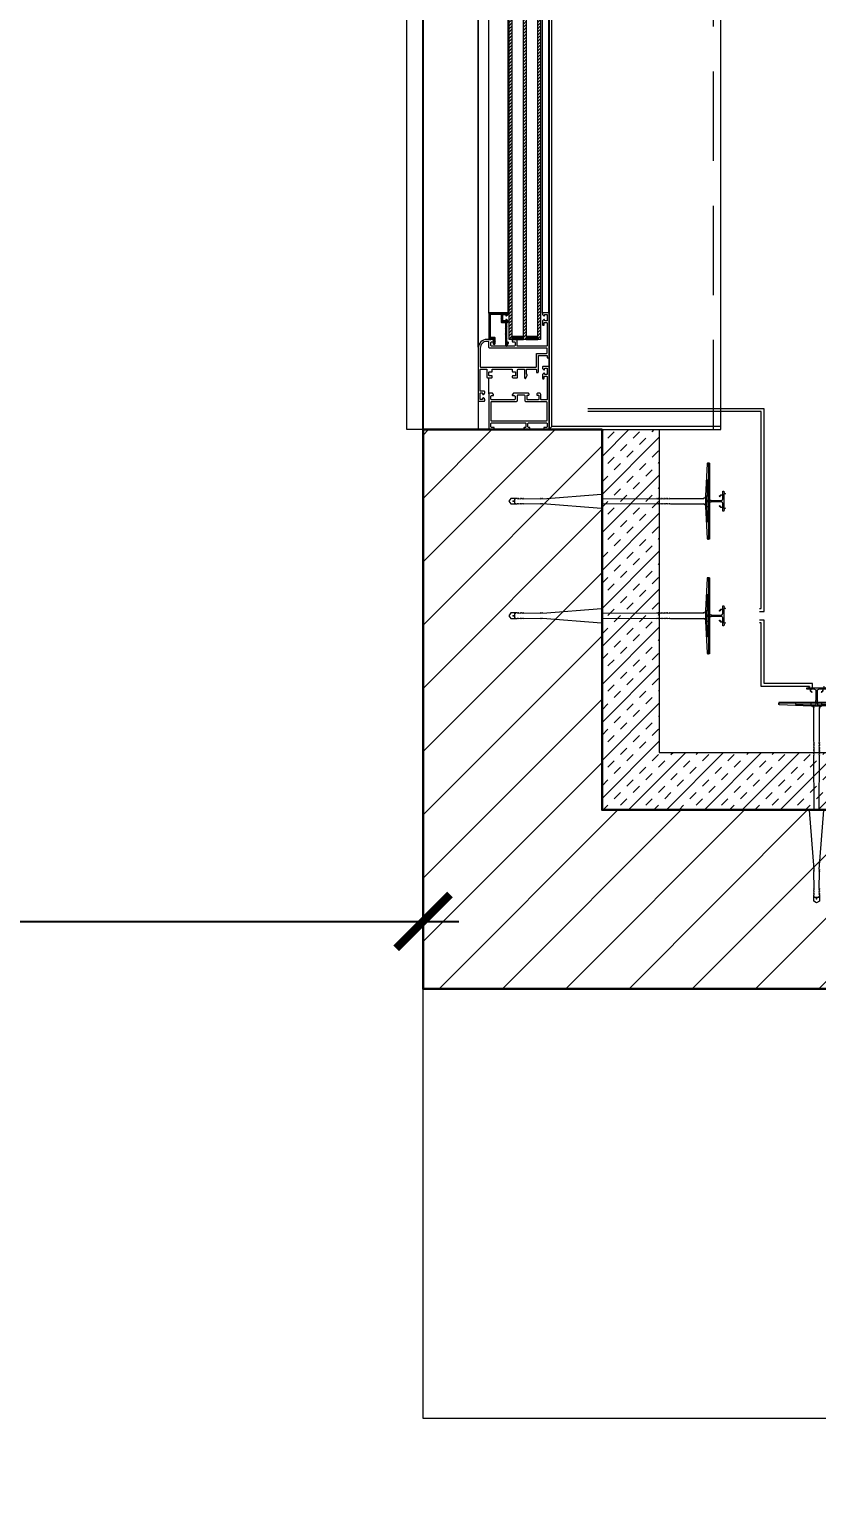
# Model space of a CAD drawing. Header units: centimetres. Extents: x 86156 to 91557, y -55119 to -48172.
# Drawn here: x 90178.7 to 90288.8, y -52573.4 to -52368.4 of the extents above; entities that cross this region are included whole.
import ezdxf

# ---------------------------------------------------------------- set-up
doc = ezdxf.new("R2010")
doc.units = ezdxf.units.CM
doc.header["$LTSCALE"] = 50
doc.header["$MEASUREMENT"] = 0
for name, pattern in [('AUSGEZOGEN', [0]), ('CACHE', [0.375, 0.25, -0.125]), ('CORNER', [20, 0, -20])]:
    doc.linetypes.add(name, pattern=pattern)
doc.layers.get('0').update_dxf_attribs({"color": 8})
for name, color, linetype, lineweight in [('BETON HACHURE', 253, 'Continuous', 13), ('ISOLATION', 252, 'Continuous', 0), ('MACONNERIE COUPE', 7, 'Continuous', 30), ('MACONNERIE HACHURE', 253, 'Continuous', 13), ('WD_Corner', 154, 'Continuous', 5), ('WD_Dowel', 154, 'Continuous', 5), ('WD_Text_Legende', 154, 'AUSGEZOGEN', 5), ('WINDOWS', 21, 'Continuous', 5)]:
    doc.layers.add(name, color=color, linetype=linetype, lineweight=lineweight)
doc.layers.add('COTE 50ème', color=1, linetype='Continuous')
doc.layers.add('FMULT', color=150, linetype='Continuous', plot=False)
doc.layers.add('WD_Assist1', color=6, linetype='CORNER', lineweight=0, plot=False)
doc.styles.add('RS_TXT_50', font='arial.ttf', dxfattribs={"height": 12.5})
doc.dimstyles.new('RS_50CM_LINEAIRE', dxfattribs={"dimscale": 5, "dimtxt": 12.5, "dimasz": 1.5, "dimexe": 1, "dimexo": 2.5, "dimgap": 1, "dimtad": 1, "dimdec": 1, "dimrnd": 0.5, "dimdsep": 46, "dimtxsty": 'RS_TXT_50', "dimblk1": 'ARCHTICK', "dimblk2": 'ARCHTICK', "dimsah": 1, "dimcen": 2.5, "dimdle": 1, "dimclrt": 4, "dimadec": 0, "dimazin": 2, "dimtfac": 1, "dimtdec": 1, "dimtix": 1, "dimtmove": 2, "dimatfit": 3, "dimfxl": 1, "dimtolj": 1, "dimtzin": 0, "dimarcsym": 0})

# ---------------------------------------------------------------- blocks, each defined once
blk = doc.blocks.new('DRITARE POS 1')
at = {"layer": 'WINDOWS'}
h = blk.add_hatch(dxfattribs=at)
h.set_pattern_fill('ANSI31', color=140, scale=2.5, angle=450)
h.set_pattern_definition([(135, (-46708.9128, -43897.46996), (-0.2209708691, -0.2209708691), [])])
h.paths.add_polyline_path([(-8.71, -145.04), (-8.71, -257.42), (-8.31, -257.42), (-8.31, -145.04)])
h.paths.add_polyline_path([(-6.71, -145.04), (-6.71, -257.42), (-6.31, -257.42), (-6.31, -145.04)])
h.paths.add_polyline_path([(-4.71, -145.04), (-4.71, -257.42), (-4.31, -257.42), (-4.31, -145.04)])
at = {"layer": 'WINDOWS', "transparency": 33554559}
h = blk.add_hatch(dxfattribs=at)
h.set_pattern_fill('ANSI31', color=140, angle=450)
h.set_pattern_definition([(135, (-46708.90849, -43914.46996), (-0.08838834765, -0.08838834765), [])])
h.paths.add_polyline_path([(-6.71, -257.42), (-8.31, -257.42), (-8.31, -257.02), (-6.71, -257.02)])
h.paths.add_polyline_path([(-4.71, -257.42), (-6.31, -257.42), (-6.31, -257.02), (-4.71, -257.02)])
h.paths.add_polyline_path([(-6.71, -145.44), (-8.31, -145.44), (-8.31, -145.04), (-6.71, -145.04)])
h.paths.add_polyline_path([(-4.71, -145.44), (-6.31, -145.44), (-6.31, -145.04), (-4.71, -145.04)])
h = blk.add_hatch(dxfattribs=at)
h.set_pattern_fill('ANSI31', color=256, angle=450)
h.set_pattern_definition([(135, (-46708.71279, -43952.46996), (-0.08838834765, -0.08838834765), [])])
h.paths.add_polyline_path([(-1.72, -257.05, -0.414214), (-1.81, -257.14), (-2.28, -257.14, 0.414214), (-2.37, -257.23), (-2.37, -257.97, 1.835735), (-2.15, -257.82), (-2.15, -257.36), (-1.74, -257.36), (-1.5, -257.42), (-1.5, -253.74, 0.414214), (-1.55, -253.69), (-4.06, -253.69, 0.414214), (-4.12, -253.74), (-4.12, -253.95, 0.250765), (-4.09, -253.99), (-3.92, -254.12, 0.599022), (-3.84, -254.08), (-3.84, -253.95), (-3.46, -253.95), (-3.46, -254.81), (-3.84, -254.81), (-3.84, -254.67, 0.649779), (-3.93, -254.63), (-4.1, -254.76, 0.212283), (-4.12, -254.81), (-4.12, -255.01, 0.414214), (-4.06, -255.07), (-4.02, -255.07), (-4.02, -257.81), (-4.15, -257.81, 0.603122), (-4.23, -257.96), (-3.99, -258.31, 0.737396), (-3.82, -258.26), (-3.82, -255.07), (-3.31, -255.07, 0.414214), (-3.22, -254.97), (-3.22, -253.91), (-1.81, -253.91, -0.414214), (-1.72, -254)])
at = {"layer": 'WINDOWS', "color": 165, "linetype": 'CACHE'}
blk.add_line((-32.9, -270), (-32.9, 0), dxfattribs=at)
at = {"layer": 'WINDOWS'}
for p, q in [((-0.01, -258.52), (0, -143.87)), ((-9.89, -253.72), (-9.89, -148.72)), ((-9, -253.74), (-9, -148.72)), ((-4.11, -148.72), (-4.12, -253.74)), ((-1.5, -253.74), (-1.49, -148.72)), ((-9.9, -261.27), (-9.9, -259.89)), ((-1.5, -265.01), (-1.5, -262.75))]:
    blk.add_line(p, q, dxfattribs=at)
at = {"layer": 'WINDOWS', "color": 165}
for points in [[(-9.9, 0), (-9.9, -270), (-33.9, -270), (-33.9, 0)], [(-10.3, -269.6), (-10.3, -0.4), (-9.9, 0), (-9.9, -270)], [(0, 0), (0, -270), (10, -270), (10, 0)], [(-9.9, -270), (-33.9, -270), (-33.9, -269.6), (-10.3, -269.6)]]:
    blk.add_lwpolyline(points, close=True, dxfattribs=at)
at = {"layer": 'WINDOWS'}
for points in [[(-9.9, -270), (-9.9, 0), (0, 0), (0, -270)], [(-1.78, -268.73), (-1.83, -268.79), (-9.56, -268.79), (-9.62, -268.73), (-9.62, -266.19), (-9.56, -266.14), (-6.63, -266.14), (-6.54, -266.04), (-6.54, -265.3), (-6.44, -265.2), (-5.51, -265.2), (-5.42, -265.3), (-5.42, -266.04), (-5.32, -266.14), (-1.83, -266.14), (-1.78, -266.19)]]:
    blk.add_lwpolyline(points, close=True, dxfattribs=at)
at = {"layer": 'WINDOWS', "color": 140}
for points in [[(-8.71, -145.04), (-8.71, -257.42), (-8.31, -257.42), (-8.31, -145.04)], [(-6.71, -145.04), (-6.71, -257.42), (-6.31, -257.42), (-6.31, -145.04)], [(-4.71, -145.04), (-4.71, -257.42), (-4.31, -257.42), (-4.31, -145.04)], [(-6.71, -257.42), (-8.31, -257.42), (-8.31, -257.02), (-6.71, -257.02)], [(-4.71, -257.42), (-6.31, -257.42), (-6.31, -257.02), (-4.71, -257.02)]]:
    blk.add_lwpolyline(points, close=True, dxfattribs=at)
at = {"layer": 'WINDOWS'}
for points in [[(0, -265.99, -0.414214), (-0.06, -266.04), (-0.84, -266.04, -0.414214), (-0.9, -265.99), (-0.9, -265.78, -0.250765), (-0.88, -265.73), (-0.71, -265.6, -0.599022), (-0.62, -265.65), (-0.62, -265.74, 0.414214), (-0.56, -265.8), (-0.3, -265.8, 0.414214), (-0.25, -265.74), (-0.25, -264.96, 0.414214), (-0.3, -264.9), (-0.56, -264.9, 0.414214), (-0.62, -264.96), (-0.62, -265.05, -0.599022), (-0.71, -265.1), (-0.88, -264.97, -0.250765), (-0.9, -264.92), (-0.9, -264.72, -0.414214), (-0.84, -264.66), (-0.34, -264.66, 0.414214), (-0.28, -264.61), (-0.28, -261.66, 0.414214), (-0.38, -261.56), (-1.12, -261.56, 0.414214), (-1.22, -261.66), (-1.22, -262.68, -0.414214), (-1.31, -262.78), (-1.87, -262.78, -0.414214), (-1.96, -262.68), (-1.96, -262.55, -0.414214), (-1.91, -262.5), (-1.55, -262.5, 0.414214), (-1.5, -262.44), (-1.5, -261.99, 0.414214), (-1.55, -261.94), (-1.91, -261.94, -0.414214), (-1.96, -261.88), (-1.96, -261.62, 0.414214), (-2.02, -261.56), (-4.71, -261.56, 0.414214), (-4.76, -261.62), (-4.76, -261.88, -0.414214), (-4.82, -261.94), (-5.17, -261.94, 0.414214), (-5.23, -261.99), (-5.23, -262.44, 0.414214), (-5.17, -262.5), (-4.82, -262.5, -0.414214), (-4.76, -262.55), (-4.76, -262.68, -0.414214), (-4.86, -262.78), (-5.42, -262.78, -0.414214), (-5.51, -262.68), (-5.51, -261.66, 0.414214), (-5.6, -261.56), (-6.39, -261.56, 0.414214), (-6.48, -261.66), (-6.48, -262.78, -0.809546), (-6.66, -262.81), (-6.85, -262.39, -0.543142), (-6.8, -262.31, 0.414214), (-6.74, -262.25), (-6.74, -261.66, 0.414214), (-6.84, -261.56), (-8.07, -261.56, 0.414214), (-8.12, -261.62), (-8.12, -261.97, -0.414214), (-8.18, -262.03), (-8.35, -262.03, -0.414214), (-8.4, -261.97), (-8.4, -259.75, 0.414214), (-8.5, -259.66), (-9.56, -259.66, 0.414214), (-9.62, -259.71), (-9.62, -259.92, -0.414214), (-9.67, -259.98), (-9.84, -259.98, -0.414214), (-9.9, -259.92), (-9.9, -253.74, -0.414214), (-9.84, -253.69), (-9.06, -253.69, -0.414214), (-9, -253.74), (-9, -253.95, -0.250765), (-9.03, -253.99), (-9.19, -254.12, -0.599022), (-9.28, -254.08), (-9.28, -253.98, 0.414214), (-9.34, -253.93), (-9.6, -253.93, 0.414214), (-9.65, -253.98), (-9.65, -254.77, 0.414214), (-9.6, -254.82), (-9.34, -254.82, 0.414214), (-9.28, -254.77), (-9.28, -254.67, -0.599022), (-9.19, -254.63), (-9.03, -254.76, -0.250765), (-9, -254.81), (-9, -255.38, -0.414214), (-9.06, -255.44), (-9.15, -255.44, -0.414214), (-9.21, -255.38), (-9.21, -255.12, 0.414214), (-9.26, -255.07), (-9.56, -255.07, 0.414214), (-9.62, -255.12), (-9.62, -258.3, 0.414214), (-9.56, -258.35), (-5.47, -258.35, 0.414214), (-5.42, -258.3), (-5.42, -257.47, -0.414214), (-5.36, -257.42), (-4.97, -257.42, -0.198912), (-4.93, -257.44), (-4.78, -257.59, -0.198912), (-4.76, -257.63), (-4.76, -257.7, -0.414214), (-4.82, -257.75), (-5.04, -257.75, 0.414214), (-5.14, -257.85), (-5.14, -258.26, 0.414214), (-5.04, -258.35), (-1.87, -258.35, 0.414214), (-1.78, -258.26), (-1.78, -257.85, 0.414214), (-1.87, -257.75), (-2.09, -257.75, -0.414214), (-2.15, -257.7), (-2.15, -257.63, -0.198912), (-2.13, -257.59), (-1.98, -257.44, -0.198912), (-1.94, -257.42), (-1.22, -257.42, -0.414214), (0, -258.63)], [(-1.74, -257.36), (-2.09, -257.36, 0.414214), (-2.15, -257.42), (-2.15, -257.79, 0.247394), (-2.13, -257.84, -1.657435), (-2.37, -257.97), (-2.37, -257.23, -0.414214), (-2.28, -257.14), (-1.81, -257.14, 0.414214), (-1.72, -257.05), (-1.72, -254, 0.414214), (-1.81, -253.91), (-3.16, -253.91, 0.414214), (-3.22, -253.97), (-3.22, -254.97, -0.414214), (-3.31, -255.07), (-3.76, -255.07, 0.414214), (-3.82, -255.12), (-3.82, -258.26, -0.737396), (-3.99, -258.31), (-4.23, -257.96, -0.603122), (-4.15, -257.81), (-4.08, -257.81, 0.414214), (-4.02, -257.75), (-4.02, -255.07), (-4.06, -255.07, -0.414214), (-4.12, -255.01), (-4.12, -254.81, -0.250765), (-4.09, -254.76), (-3.92, -254.63, -0.599022), (-3.84, -254.67), (-3.84, -254.75, 0.414214), (-3.78, -254.81), (-3.52, -254.81, 0.414214), (-3.46, -254.75), (-3.46, -254, 0.414214), (-3.52, -253.95), (-3.78, -253.95, 0.414214), (-3.84, -254), (-3.84, -254.08, -0.599022), (-3.92, -254.12), (-4.09, -253.99, -0.250765), (-4.12, -253.95), (-4.12, -253.74, -0.414214), (-4.06, -253.69), (-1.55, -253.69, -0.414214), (-1.5, -253.74), (-1.5, -257.36), (-1.5, -257.42), (-1.74, -257.42)], [(-1.5, -257.79, -0.414214), (-1.4, -257.7), (-1.18, -257.7), (-1.18, -257.7, -0.414214), (-0.28, -258.63), (-0.28, -261.23, -0.414214), (-0.34, -261.28), (-8.07, -261.28, -0.414214), (-8.12, -261.23), (-8.12, -259.47, 0.414214), (-8.22, -259.38), (-9.52, -259.38, -0.414214), (-9.62, -259.29), (-9.62, -258.73, -0.414214), (-9.52, -258.63), (-1.59, -258.63, 0.414214), (-1.5, -258.54)], [(-7.08, -265), (-7.02, -264.94, -0.198912), (-6.98, -264.92), (-4.97, -264.92, -0.198912), (-4.93, -264.94), (-4.78, -265.09, -0.198912), (-4.76, -265.13), (-4.76, -265.2, -0.414214), (-4.82, -265.26), (-5.01, -265.26, 0.340481), (-5.14, -265.35), (-5.14, -265.76, 0.414214), (-5.04, -265.86), (-1.87, -265.86, 0.414214), (-1.78, -265.76), (-1.78, -265.35, 0.414214), (-1.87, -265.26), (-2.09, -265.26, -0.414214), (-2.15, -265.2), (-2.15, -265.13, -0.198912), (-2.13, -265.09), (-1.98, -264.94, -0.198912), (-1.94, -264.92), (-1.55, -264.92, -0.414214), (-1.5, -264.98), (-1.5, -269.94, -0.414214), (-1.55, -270), (-2.13, -270, -0.322823), (-2.19, -269.96), (-2.24, -269.79, -0.511918), (-2.19, -269.72), (-1.87, -269.72, 0.414214), (-1.78, -269.63), (-1.78, -269.16, 0.414214), (-1.87, -269.07), (-6.57, -269.07, 0.414214), (-6.67, -269.16), (-6.67, -269.63, 0.414214), (-6.57, -269.72), (-6.44, -269.72, -0.511918), (-6.39, -269.79), (-6.45, -269.96, -0.322823), (-6.5, -270), (-7.12, -270, -0.322823), (-7.17, -269.96), (-7.23, -269.79, -0.511918), (-7.17, -269.72), (-7.04, -269.72, 0.414214), (-6.95, -269.63), (-6.95, -269.16, 0.414214), (-7.04, -269.07), (-9.52, -269.07, 0.414214), (-9.62, -269.16), (-9.62, -269.63, 0.414214), (-9.52, -269.72), (-9.21, -269.72, -0.511918), (-9.15, -269.79), (-9.21, -269.96, -0.322823), (-9.26, -270), (-9.84, -270, -0.414214), (-9.9, -269.94), (-9.9, -261.25, -0.414214), (-9.84, -261.19), (-9.06, -261.19, -0.414214), (-9, -261.25), (-9, -261.49, -0.250765), (-9.03, -261.53), (-9.19, -261.65, -0.599022), (-9.28, -261.6), (-9.28, -261.49, 0.414214), (-9.34, -261.43), (-9.6, -261.43, 0.414214), (-9.65, -261.49), (-9.65, -262.27, 0.414214), (-9.6, -262.33), (-9.34, -262.33, 0.414214), (-9.28, -262.27), (-9.28, -262.2, -0.599022), (-9.19, -262.15), (-9.03, -262.26, -0.250765), (-9, -262.31), (-9, -262.84, -1), (-9.21, -262.84), (-9.21, -262.63, 0.414214), (-9.26, -262.57), (-9.56, -262.57, 0.414214), (-9.62, -262.63), (-9.62, -265.8, 0.414214), (-9.56, -265.86), (-8.83, -265.86, 0.414214), (-8.74, -265.76), (-8.74, -265.11, -0.414214), (-8.55, -264.92), (-8.3, -264.92, -0.198912), (-8.26, -264.94), (-8.2, -265, -0.198912), (-8.18, -265.04), (-8.18, -265.15, -0.414214), (-8.24, -265.2), (-8.4, -265.2, 0.414214), (-8.46, -265.26), (-8.46, -265.76, 0.414214), (-8.37, -265.86), (-6.91, -265.86, 0.414214), (-6.82, -265.76), (-6.82, -265.26, 0.414214), (-6.87, -265.2), (-7.04, -265.2, -0.414214), (-7.1, -265.15), (-7.1, -265.04, -0.198912)]]:
    blk.add_lwpolyline(points, format="xyb", close=True, dxfattribs=at)
blk = doc.blocks.new('ankeri')
at = {"layer": 'WD_Assist1'}
for p, q in [((-2.32, 5.2), (-2.54, 0.59)), ((-2.22, 5.3), (-2.32, 5.2)), ((-2, 5.3), (-2.22, 5.3)), ((-2, -5.3), (-2, 5.3)), ((-29.75, 0.39), (-30, 0)), ((-30, 0), (-29.75, -0.39)), ((-2.76, 0.39), (-29.75, 0.39)), ((-2.54, 0.59), (-2.76, 0.39)), ((-29.75, -0.39), (-2.76, -0.39)), ((-2.76, -0.39), (-2.54, -0.59)), ((-2.54, -0.59), (-2.32, -5.2)), ((-2.32, -5.2), (-2.22, -5.3)), ((-2.22, -5.3), (-2, -5.3))]:
    blk.add_line(p, q, dxfattribs=at)
at = {"layer": 'WD_Corner', "lineweight": 5}
blk.add_lwpolyline([(-2, 0.1), (-1.85, 0.1, -1), (-1.75, 0.1), (-0.25, 0.1, 0.185242), (-0.1, 0.55), (-0.1, 0.72), (-0.15, 0.73), (-0.15, 0.74), (-0.1, 0.75), (-0.1, 0.85), (-0.3, 0.85), (-0.3, 0.8), (-0.32, 0.8), (-0.33, 0.85), (-0.38, 0.85), (-0.5, 0.73), (-0.47, 0.68), (-0.48, 0.68), (-0.53, 0.7), (-0.54, 0.69), (-0.51, 0.65), (-0.54, 0.62), (-0.61, 0.69), (-0.4, 0.9), (-0.1, 0.9), (-0.1, 1.4), (0, 1.4), (0.05, 1.2), (0, 1.2), (0.05, 1.1), (0, 1.1), (0.25, 1), (0, 1), (0, -1), (0.25, -1), (0, -1.1), (0.05, -1.1), (0, -1.2), (0.05, -1.2), (0, -1.4), (-0.1, -1.4), (-0.1, -0.9), (-0.4, -0.9), (-0.61, -0.69), (-0.54, -0.62), (-0.51, -0.65), (-0.54, -0.69), (-0.53, -0.7), (-0.48, -0.68), (-0.47, -0.68), (-0.5, -0.73), (-0.38, -0.85), (-0.33, -0.85), (-0.32, -0.8), (-0.3, -0.8), (-0.3, -0.85), (-0.1, -0.85), (-0.1, -0.75), (-0.15, -0.74), (-0.15, -0.73), (-0.1, -0.72), (-0.1, -0.55, 0.185242), (-0.25, -0.1), (-1.75, -0.1, -1), (-1.85, -0.1), (-2, -0.1)], format="xyb", close=True, dxfattribs=at)
at = {"layer": 'WD_Dowel'}
for p, q in [((-2.32, 5.2), (-2.54, 0.74)), ((-2, 5.3), (-2.22, 5.3)), ((-2.11, 5.3), (-2.11, -5.3)), ((-2, 5.3), (-2, -5.3)), ((-2.11, 2.94), (-2.32, 2.94)), ((-2.32, 2.94), (-2.32, 0.74)), ((-29.75, 0.39), (-30, 0)), ((-30, 0), (-29.75, -0.39)), ((-28.88, 0.39), (-29.75, 0.39)), ((-29.47, 0.05), (-29.25, 0.09)), ((-29.47, 0.05), (-29.47, -0.05)), ((-29.25, 0.29), (-29.04, 0.37)), ((-29.25, 0.29), (-29.25, -0.29)), ((-28.88, 0.39), (-29.04, 0.34)), ((-29.04, 0.34), (-29.04, 0.37)), ((-28.82, 0.39), (-28.88, 0.39)), ((-28.82, 0.39), (-28.82, 0.34)), ((-28.82, 0.34), (-28.66, 0.39)), ((-28.61, 0.39), (-28.66, 0.39)), ((-28.61, 0.39), (-28.66, 0.39)), ((-28.61, 0.39), (-28.61, 0.34)), ((-28.61, 0.34), (-28.44, 0.39)), ((-28.39, 0.39), (-28.44, 0.39)), ((-28.39, 0.39), (-28.39, 0.34)), ((-28.39, 0.34), (-28.23, 0.39)), ((-28.17, 0.39), (-28.23, 0.39)), ((-28.17, 0.39), (-28.17, 0.34)), ((-28.17, 0.34), (-28.01, 0.39)), ((-27.96, 0.39), (-28.01, 0.39)), ((-27.96, 0.39), (-27.96, 0.34)), ((-27.96, 0.34), (-25.61, 0.39)), ((-25.56, 0.39), (-25.61, 0.39)), ((-25.56, 0.39), (-25.56, 0.34)), ((-25.56, 0.34), (-25.4, 0.39)), ((-25.34, 0.39), (-25.4, 0.39)), ((-25.34, 0.34), (-17.05, 0.99)), ((-25.34, 0.39), (-25.34, 0.34)), ((-17, 0.99), (-17.05, 0.99)), ((-17, 0.99), (-17, 0.34)), ((-17, 0.34), (-9.36, 0.39)), ((-9.3, 0.39), (-9.36, 0.39)), ((-9.3, 0.39), (-9.3, 0.34)), ((-9.3, 0.34), (-9.14, 0.39)), ((-9.09, 0.39), (-9.14, 0.39)), ((-9.09, 0.39), (-9.09, 0.34)), ((-9.09, 0.34), (-8.93, 0.39)), ((-8.87, 0.39), (-8.93, 0.39)), ((-8.87, 0.39), (-8.87, 0.34)), ((-8.87, 0.34), (-8.71, 0.39)), ((-8.66, 0.39), (-8.71, 0.39)), ((-8.66, 0.39), (-8.66, 0.34)), ((-8.66, 0.34), (-8.5, 0.39)), ((-8.44, 0.39), (-8.5, 0.39)), ((-8.44, 0.39), (-8.44, 0.34)), ((-8.44, 0.34), (-8.28, 0.39)), ((-8.23, 0.39), (-8.28, 0.39)), ((-8.23, 0.39), (-8.23, 0.34)), ((-8.23, 0.34), (-8.06, 0.39)), ((-8.01, 0.39), (-8.06, 0.39)), ((-8.01, 0.39), (-8.01, 0.34)), ((-8.01, 0.34), (-7.85, 0.39)), ((-7.79, 0.39), (-7.85, 0.39)), ((-7.79, 0.39), (-7.79, 0.34)), ((-7.79, 0.34), (-7.63, 0.39)), ((-7.58, 0.39), (-7.63, 0.39)), ((-7.58, 0.39), (-7.58, 0.34)), ((-7.58, 0.34), (-7.42, 0.39)), ((-7.42, 0.39), (-2.76, 0.39)), ((-2.54, 0.74), (-2.54, -0.74)), ((-2.54, 0.74), (-2.11, 0.74)), ((-2.11, 0.1), (-2.54, 0.1)), ((-2.32, 0.1), (-2.32, 0.74)), ((-29.75, -0.39), (-28.88, -0.39)), ((-29.25, -0.1), (-29.47, -0.05)), ((-29.25, -0.29), (-29.04, -0.37)), ((-29.04, -0.37), (-29.04, -0.34)), ((-29.04, -0.34), (-28.88, -0.39)), ((-28.82, -0.39), (-28.88, -0.39)), ((-28.82, -0.39), (-28.82, -0.34)), ((-28.82, -0.34), (-28.66, -0.39)), ((-28.61, -0.39), (-28.66, -0.39)), ((-28.61, -0.39), (-28.61, -0.34)), ((-28.61, -0.34), (-28.44, -0.39)), ((-28.39, -0.39), (-28.44, -0.39)), ((-28.39, -0.39), (-28.39, -0.34)), ((-28.39, -0.34), (-28.23, -0.39)), ((-28.17, -0.39), (-28.23, -0.39)), ((-28.17, -0.39), (-28.17, -0.34)), ((-28.17, -0.34), (-28.01, -0.39)), ((-27.96, -0.39), (-28.01, -0.39)), ((-27.96, -0.39), (-27.96, -0.34)), ((-27.96, -0.34), (-25.61, -0.39)), ((-25.56, -0.39), (-25.61, -0.39)), ((-25.56, -0.39), (-25.56, -0.34)), ((-25.56, -0.34), (-25.4, -0.39)), ((-25.34, -0.39), (-25.4, -0.39)), ((-25.34, -0.39), (-25.34, -0.34)), ((-25.34, -0.34), (-17.05, -0.99)), ((-17, -0.99), (-17.05, -0.99)), ((-17, -0.99), (-17, -0.34)), ((-17, -0.34), (-9.36, -0.39)), ((-9.3, -0.39), (-9.36, -0.39)), ((-9.3, -0.39), (-9.3, -0.34)), ((-9.3, -0.34), (-9.14, -0.39)), ((-9.09, -0.39), (-9.14, -0.39)), ((-9.09, -0.39), (-9.09, -0.34)), ((-9.09, -0.34), (-8.93, -0.39)), ((-8.87, -0.39), (-8.93, -0.39)), ((-8.87, -0.39), (-8.87, -0.34)), ((-8.87, -0.34), (-8.71, -0.39)), ((-8.66, -0.39), (-8.71, -0.39)), ((-8.66, -0.39), (-8.66, -0.34)), ((-8.66, -0.34), (-8.5, -0.39)), ((-8.44, -0.39), (-8.5, -0.39)), ((-8.44, -0.39), (-8.44, -0.34)), ((-8.44, -0.34), (-8.28, -0.39)), ((-8.23, -0.39), (-8.28, -0.39)), ((-8.23, -0.39), (-8.23, -0.34)), ((-8.23, -0.34), (-8.06, -0.39)), ((-8.01, -0.39), (-8.06, -0.39)), ((-8.01, -0.39), (-8.01, -0.34)), ((-8.01, -0.34), (-7.85, -0.39)), ((-7.79, -0.39), (-7.85, -0.39)), ((-7.79, -0.39), (-7.79, -0.34)), ((-7.79, -0.34), (-7.63, -0.39)), ((-7.58, -0.39), (-7.63, -0.39)), ((-7.58, -0.39), (-7.58, -0.34)), ((-7.58, -0.34), (-7.42, -0.39)), ((-7.42, -0.39), (-2.76, -0.39)), ((-2.11, -0.1), (-2.54, -0.1)), ((-2.54, -0.74), (-2.11, -0.74)), ((-2.54, -0.74), (-2.32, -5.2)), ((-2.32, -0.74), (-2.32, -0.1)), ((-2.22, -2.94), (-2.32, -0.74)), ((-2.11, -2.94), (-2.22, -2.94)), ((-2, -5.3), (-2.22, -5.3))]:
    blk.add_line(p, q, dxfattribs=at)
for centre, major_axis, start_param, end_param in [((-2.22, 5.2), (0.108, 0), 1.570796, 3.141593), ((-2.76, 0.59), (0.216, 0), -1.570795, 0), ((-2.76, -0.59), (-0.216, 0), 3.141593, 4.712389), ((-2.22, -5.2), (0.108, 0), 3.141593, 4.712389)]:
    blk.add_ellipse(centre, major_axis=major_axis, ratio=0.909091, start_param=start_param, end_param=end_param, dxfattribs=at)
blk = doc.blocks.new('_ArchTick')
at = {"color": 0, "linetype": 'ByBlock', "const_width": 0.15}
blk.add_lwpolyline([(-0.5, -0.5), (0.5, 0.5)], dxfattribs=at)
blk = doc.blocks.new('*D1673')
at = {"layer": 'COTE 50ème', "color": 0, "lineweight": -2, "ltscale": 0.5, "transparency": 16777216}
for p, q in [((89773.76, -52479.86), (89773.76, -52497.94)), ((90233.76, -52479.86), (90233.76, -52497.94)), ((89768.76, -52492.94), (90238.76, -52492.94))]:
    blk.add_line(p, q, dxfattribs=at)
at = {"layer": 'Defpoints', "color": 0, "ltscale": 0.5, "transparency": 16777216}
for p in [(89773.76, -52467.36), (90233.76, -52467.36), (90233.76, -52492.94)]:
    blk.add_point(p, dxfattribs=at)
at = {"layer": 'COTE 50ème', "color": 0, "lineweight": -2, "ltscale": 0.5, "transparency": 16777216, "xscale": 7.5, "yscale": 7.5, "zscale": 7.5, "rotation": 180}
blk.add_blockref('_ArchTick', (89773.76, -52492.94), dxfattribs=at)
at = {"layer": 'COTE 50ème', "color": 0, "lineweight": -2, "ltscale": 0.5, "transparency": 16777216, "xscale": 7.5, "yscale": 7.5, "zscale": 7.5}
blk.add_blockref('_ArchTick', (90233.76, -52492.94), dxfattribs=at)
at = {"layer": 'COTE 50ème', "color": 4, "ltscale": 0.5, "transparency": 16777216, "insert": (90003.76, -52481.55), "char_height": 12.5, "attachment_point": 5, "style": 'RS_TXT_50'}
blk.add_mtext('\\A1;460', dxfattribs=at)

msp = doc.modelspace()

# ---------------------------------------------------------------- hatches: boundary and pattern name
at = {"layer": 'BETON HACHURE', "ltscale": 0.5, "transparency": 33554559}
h = msp.add_hatch(color=256, dxfattribs=at)
h.dxf.hatch_style = 1
h.paths.add_polyline_path([(89857.95, -49968.55), (89601.54, -49712.14), (89017.58, -49863.16), (88999.75, -49863.16), (88314.75, -49713.17), (88293.27, -49713.16), (87031.8, -49846.89), (86857.57, -50021.45), (86757.23, -51272.48), (86839.4, -52045.38), (86669.47, -52571.17), (86746.67, -53900.72), (86983.5, -54130.12), (88279.55, -54131.55), (88279.55, -54261.56), (89504.55, -54261.56), (89504.55, -54401.56), (90492.95, -54401.56), (90492.95, -51921.06), (89857.95, -51772.6)])
h.paths.add_polyline_path([(89837.95, -51788.46), (90472.95, -51936.92), (90472.95, -54381.56), (89524.55, -54381.56), (89524.55, -54241.56), (88299.55, -54241.56), (88299.55, -54111.57), (86991.6, -54110.13), (86766.18, -53891.78), (86689.65, -52573.76), (86859.73, -52047.49), (86777.31, -51272.22), (86876.91, -50030.38), (87040.95, -49866.03), (88294.32, -49733.16), (88312.58, -49733.17), (88997.58, -49883.16), (89020.13, -49883.16), (89595.48, -49734.36), (89837.95, -49976.84)], flags=16)
at = {"layer": 'ISOLATION', "transparency": 33554687}
h = msp.add_hatch(dxfattribs=at)
h.set_pattern_fill('INSUL', color=256, scale=10, angle=45)
h.set_pattern_definition([(45, (-1034.999, 6600.286), (-2.65165043, 2.65165043), []), (45, (-1035.8827, 6601.17), (-2.65165043, 2.65165043), [1.25, -1.25]), (45, (-1036.7666, 6602.0538), (-2.65165043, 2.65165043), [1.25, -1.25])])
h.paths.add_polyline_path([(90391.76, -52469.36), (90391.76, -52567.36), (90383.76, -52567.36), (90383.76, -52477.36), (90258.76, -52477.36), (90258.76, -52424.25), (90266.76, -52424.25), (90266.76, -52469.36)])
at = {"layer": 'MACONNERIE HACHURE'}
h = msp.add_hatch(dxfattribs=at)
h.set_pattern_fill('ANSI31', color=256, scale=50, style=0)
h.paths.add_polyline_path([(87758.76, -52955.37), (87778.76, -52955.37), (87778.76, -52947.37), (87758.76, -52947.37)])
h.paths.add_polyline_path([(88286.04, -52214.87), (88333.76, -52214.87), (88333.76, -52217.37), (88286.04, -52217.37)])
h.paths.add_polyline_path([(88508.76, -52214.87), (88511.26, -52214.87), (88511.26, -52217.37), (88508.76, -52217.37)], flags=17)
h.paths.add_polyline_path([(88732.51, -52214.87), (88735.01, -52214.87), (88735.01, -52217.37), (88732.51, -52217.37)], flags=17)
h.paths.add_polyline_path([(89529.77, -52445.36), (89529.77, -52457.35), (89443.76, -52457.37), (89443.76, -52445.36)])
h.paths.add_polyline_path([(89053.75, -52176.06), (89123.76, -52176.06), (89123.76, -52181.06), (89053.75, -52181.06)])
h.paths.add_polyline_path([(89053.75, -52241.87), (89123.76, -52241.87), (89123.76, -52246.87), (89053.75, -52246.87)])
h.paths.add_polyline_path([(89053.75, -52321.87), (89123.76, -52321.87), (89123.76, -52326.87), (89053.75, -52326.87)], flags=17)
h.paths.add_polyline_path([(88422.51, -52214.87), (88422.51, -52217.37), (88428.76, -52217.37), (88428.76, -52214.87), (88425.01, -52214.87), (88425.01, -52082.37), (88422.51, -52082.37)], flags=17)
h.paths.add_polyline_path([(88425.01, -52217.37), (88420.01, -52217.37), (88420.01, -52214.87), (88422.51, -52214.87), (88422.51, -52082.37), (88425.01, -52082.37)], flags=17)
h.paths.add_polyline_path([(88333.76, -52214.87), (88333.76, -52217.37), (88340.01, -52217.37), (88340.01, -52214.87), (88336.26, -52214.87), (88336.26, -52082.37), (88333.76, -52082.37)], flags=16)
h.paths.add_polyline_path([(88336.26, -52217.37), (88331.26, -52217.37), (88331.26, -52214.87), (88333.76, -52214.87), (88333.76, -52082.37), (88336.26, -52082.37)])
h.paths.add_polyline_path([(88821.26, -52214.87), (88821.26, -52217.37), (88815.01, -52217.37), (88815.01, -52214.87), (88818.76, -52214.87), (88818.76, -52082.37), (88821.26, -52082.37)], flags=17)
h.paths.add_polyline_path([(88818.76, -52217.37), (88823.76, -52217.37), (88823.76, -52214.87), (88821.26, -52214.87), (88821.26, -52082.37), (88818.76, -52082.37)], flags=17)
h.paths.add_polyline_path([(88910.01, -52214.87), (88910.01, -52217.37), (88903.76, -52217.37), (88903.76, -52214.87), (88907.51, -52214.87), (88907.51, -52082.37), (88910.01, -52082.37)], flags=17)
h.paths.add_polyline_path([(88998.76, -52214.87), (88998.76, -52217.37), (88992.51, -52217.37), (88992.51, -52214.87), (88996.26, -52214.87), (88996.26, -52082.37), (88998.76, -52082.37)], flags=17)
h.paths.add_polyline_path([(88907.51, -52217.37), (88912.51, -52217.37), (88912.51, -52214.87), (88910.01, -52214.87), (88910.01, -52082.37), (88907.51, -52082.37)], flags=17)
h.paths.add_polyline_path([(88017.09, -52412.37), (87993.76, -52412.37), (87993.76, -52392.37), (88017.09, -52392.37)])
h.paths.add_polyline_path([(88183.76, -52412.37), (88143.76, -52412.37), (88143.76, -52392.37), (88183.76, -52392.37)])
h.paths.add_polyline_path([(87802.09, -52412.37), (87778.76, -52412.37), (87778.76, -52392.37), (87802.09, -52392.37)])
h.paths.add_polyline_path([(87968.76, -52412.37), (87928.76, -52412.37), (87928.76, -52392.37), (87968.76, -52392.37)])
h.paths.add_polyline_path([(87758.76, -52562.37), (87778.76, -52562.37), (87778.76, -52412.37), (87758.76, -52412.37)])
h.paths.add_polyline_path([(87758.76, -52797.37), (87778.76, -52797.37), (87778.76, -52742.37), (87758.76, -52742.37)])
h.paths.add_polyline_path([(87758.76, -53222.37), (87778.76, -53222.37), (87778.76, -53135.37), (87758.76, -53135.37)])
h.paths.add_polyline_path([(87778.76, -53342.49), (88183.76, -53342.49), (88183.76, -53323.37), (87778.76, -53323.37)])
h.paths.add_polyline_path([(88183.76, -53323.37), (88203.76, -53323.37), (88203.76, -52847.37), (88183.76, -52847.37)])
h.paths.add_polyline_path([(88298.76, -52797.37), (88318.76, -52797.37), (88318.76, -52742.37), (88298.76, -52742.37)])
h.paths.add_polyline_path([(88203.76, -52412.37), (88203.76, -52439.04), (88261.26, -52439.04), (88261.26, -52404.04), (88203.76, -52404.04), (88203.76, -52394.04), (88271.26, -52394.04), (88271.26, -52439.04), (88511.26, -52439.04), (88511.26, -52429.04), (88523.26, -52429.04), (88523.26, -52459.04), (88318.76, -52459.04), (88318.76, -52562.37), (88298.76, -52562.37), (88298.76, -52459.04), (88183.76, -52459.04), (88183.76, -52412.37)])
h.paths.add_polyline_path([(88333.76, -52057.37), (88333.76, -52082.37), (88511.26, -52082.37), (88511.26, -52338.82), (88523.26, -52338.82), (88523.26, -52328.82), (88531.26, -52328.82), (88531.26, -52316.82), (88523.26, -52316.82), (88523.58, -52082.16), (88720.51, -52082.37), (88720.51, -52317.04), (88631.26, -52317.04), (88631.26, -52329.04), (88720.51, -52329.04), (88720.51, -52347.05), (88732.51, -52347.05), (88732.51, -52082.37), (88998.76, -52082.37), (88998.76, -52057.37)])
h.paths.add_polyline_path([(89123.76, -52321.87), (89093.76, -52321.87), (89093.76, -52439.04), (88732.51, -52439.04), (88732.51, -52429.04), (88720.51, -52429.04), (88720.51, -52459.04), (89123.76, -52459.04), (89123.76, -52439.04), (89098.76, -52439.04), (89098.76, -52421.87), (89123.76, -52421.87), (89123.76, -52416.87), (89098.76, -52416.87), (89098.76, -52381.87), (89123.76, -52381.87), (89123.76, -52361.87), (89098.76, -52361.87), (89098.76, -52326.87), (89123.76, -52326.87)])
h.paths.add_polyline_path([(89418.76, -52612.37), (89258.76, -52612.37), (89258.76, -52632.37), (89443.76, -52632.37), (89443.76, -52562.37), (89418.76, -52562.37)])
h.paths.add_polyline_path([(89148.76, -52573.37), (89148.76, -52612.37), (89158.76, -52612.37), (89158.76, -52632.37), (89123.76, -52632.37), (89123.76, -52573.37)])
h.paths.add_polyline_path([(89033.76, -52540.37), (89033.76, -52797.37), (89053.76, -52797.37), (89053.76, -52552.37), (89123.76, -52552.37), (89123.76, -52540.37)])
h.paths.add_polyline_path([(89753.76, -53120.37), (89650.76, -53120.37), (89650.76, -53132.37), (90131.82, -53132.37), (90131.82, -53112.37), (89773.76, -53112.37), (89773.76, -52714.37), (89753.76, -52714.37), (89753.76, -52797.37), (89650.76, -52797.37), (89650.76, -52807.37), (89753.76, -52807.37)])
h.paths.add_polyline_path([(89558.76, -53132.37), (89548.76, -53132.37), (89548.76, -53120.37), (89558.76, -53120.37)])
h.paths.add_polyline_path([(89548.76, -52807.37), (89558.76, -52807.37), (89558.76, -52797.37), (89548.76, -52797.37)])
h.paths.add_polyline_path([(89513.76, -52777.38), (89533.76, -52777.38), (89533.76, -52797.37), (89513.76, -52797.37)])
h.paths.add_polyline_path([(89621.76, -52365.37), (89633.76, -52365.37), (89633.76, -52292.38), (89621.76, -52292.38)], flags=17)
h.paths.add_polyline_path([(89444.26, -52540.37), (89444.26, -52552.37), (89513.76, -52552.37), (89513.76, -52687.37), (89533.76, -52687.37), (89533.76, -52552.37), (89633.76, -52552.37), (89633.76, -52435.37), (89621.76, -52435.37), (89621.76, -52445.36), (89611.76, -52445.36), (89611.76, -52457.36), (89621.76, -52457.36), (89621.76, -52540.37)])
h.paths.add_polyline_path([(90013.76, -52057.37), (90013.76, -52082.37), (89943.76, -52082.37), (89943.76, -52312.37), (89773.76, -52312.37), (89773.76, -52622.37), (89753.76, -52622.37), (89753.76, -52292.37), (89923.76, -52292.37), (89923.76, -52082.37), (89568.76, -52082.37), (89568.76, -52057.37)])
h.paths.add_polyline_path([(90233.76, -52424.26), (90233.76, -52502.37), (90358.76, -52502.37), (90358.76, -52567.37), (90383.76, -52567.37), (90383.76, -52477.37), (90258.76, -52477.37), (90258.76, -52424.26)])
h.paths.add_polyline_path([(90233.76, -53062.37), (90233.81, -53112.37), (90223.82, -53112.37), (90223.82, -53132.37), (90233.83, -53132.37), (90233.87, -53182.37), (90258.76, -53182.37), (90258.76, -53132.37), (90383.76, -53132.37), (90383.76, -53112.37), (90258.76, -53112.37), (90258.76, -53062.37)])
h.paths.add_polyline_path([(89103.59, -52902.37), (89053.76, -52902.37), (89053.76, -52942.37), (89103.59, -52942.37)])
h.paths.add_polyline_path([(89263.76, -52902.37), (89223.76, -52902.37), (89223.76, -52942.37), (89263.76, -52942.37)])
h.paths.add_polyline_path([(88553.76, -54162.37), (88653.76, -54162.37), (88653.76, -54187.37), (88553.76, -54187.37)])
h.paths.add_polyline_path([(88333.76, -54052.37), (88308.76, -54052.37), (88308.76, -54072.37), (88333.76, -54072.37)])
h.paths.add_polyline_path([(88208.76, -53742.37), (88208.76, -53677.37), (88183.76, -53677.37), (88183.76, -53767.37), (88308.76, -53767.37), (88308.76, -53782.37), (88333.76, -53782.37), (88333.76, -53742.37)])
h.paths.add_polyline_path([(89028.76, -53932.37), (89028.76, -54072.37), (89053.76, -54072.37), (89053.76, -53957.37), (89071.26, -53957.37), (89071.26, -53932.37)])
h.paths.add_polyline_path([(88333.76, -54122.37), (88333.76, -54162.37), (88373.76, -54162.37), (88373.76, -54187.37), (88308.76, -54187.37), (88308.76, -54122.37)])
h.paths.add_polyline_path([(88893.76, -54162.37), (88833.76, -54162.37), (88833.76, -54187.37), (88918.76, -54187.37), (88918.76, -54122.37), (88918.76, -54122.37), (88903.76, -54122.37), (88903.76, -54072.37), (88893.76, -54072.37)])
h.paths.add_polyline_path([(88208.76, -53447.37), (88183.76, -53447.37), (88183.76, -53497.37), (88208.76, -53497.37)])
h.paths.add_polyline_path([(89463.92, -52902.37), (89513.76, -52902.37), (89513.76, -52942.37), (89463.92, -52942.37)])
h.paths.add_polyline_path([(89303.76, -52902.37), (89343.76, -52902.37), (89343.76, -52942.37), (89303.76, -52942.37)])
h.paths.add_polyline_path([(90013.76, -54162.37), (89913.76, -54162.37), (89913.76, -54187.37), (90013.76, -54187.37)])
h.paths.add_polyline_path([(90233.76, -54052.37), (90258.76, -54052.37), (90258.76, -54072.37), (90233.76, -54072.37)])
h.paths.add_polyline_path([(89251.26, -53932.37), (89251.26, -53957.37), (89268.76, -53957.37), (89268.76, -54122.37), (89298.76, -54122.37), (89298.76, -53957.37), (89316.37, -53957.37), (89316.37, -53932.37)])
h.paths.add_polyline_path([(90358.76, -53742.37), (90358.76, -53677.37), (90383.76, -53677.37), (90383.76, -53767.37), (90258.76, -53767.37), (90258.76, -53782.37), (90233.76, -53782.37), (90233.76, -53742.37)])
h.paths.add_polyline_path([(89538.76, -53932.37), (89538.76, -54072.37), (89513.76, -54072.37), (89513.76, -53957.37), (89496.26, -53957.37), (89496.26, -53932.37)])
h.paths.add_polyline_path([(90233.76, -54122.37), (90233.76, -54162.37), (90193.76, -54162.37), (90193.76, -54187.37), (90258.76, -54187.37), (90258.76, -54122.37)])
h.paths.add_polyline_path([(89673.76, -54162.37), (89733.76, -54162.37), (89733.76, -54187.37), (89648.76, -54187.37), (89648.76, -54122.37), (89648.76, -54122.37), (89663.76, -54122.37), (89663.76, -54072.37), (89673.76, -54072.37)])
h.paths.add_polyline_path([(90358.76, -52797.37), (90383.76, -52797.37), (90383.76, -52747.37), (90358.76, -52747.37)])
h.paths.add_polyline_path([(90358.76, -53447.37), (90383.76, -53447.37), (90383.76, -53497.37), (90358.76, -53497.37)])
h.paths.add_polyline_path([(90233.76, -52847.37), (90258.76, -52847.37), (90258.76, -52902.26), (90233.76, -52902.26)])
h.paths.add_polyline_path([(90233.76, -53397.37), (90258.76, -53397.37), (90258.76, -53342.49), (90233.76, -53342.49)])
h.paths.add_polyline_path([(90193.76, -52082.36), (90233.76, -52082.36), (90233.76, -52057.36), (90193.76, -52057.36)])
h.paths.add_polyline_path([(90233.76, -52154.25), (90258.76, -52154.25), (90258.76, -52107.36), (90233.76, -52107.36)])
h.paths.add_polyline_path([(89298.76, -52082.36), (89148.76, -52082.36), (89148.76, -52057.36), (89298.76, -52057.36)])
h.paths.add_polyline_path([(89418.76, -52082.36), (89398.76, -52082.36), (89398.76, -52057.36), (89418.76, -52057.36)])
at = {"layer": 'WINDOWS'}
h = msp.add_hatch(color=140, dxfattribs=at)
h.dxf.hatch_style = 1
h.paths.add_polyline_path([(89018.83, -49872.96), (88998.69, -49872.96), (88313.69, -49722.97), (88293.78, -49722.96), (87036.29, -49856.27), (86867.05, -50025.82), (86767.07, -51272.35), (86849.36, -52046.42), (86679.36, -52572.44), (86756.23, -53896.34), (86987.47, -54120.32), (88289.35, -54121.76), (88289.35, -54251.76), (89514.35, -54251.76), (89514.35, -54391.76), (90483.15, -54391.76), (90483.15, -51928.83), (89848.15, -51780.37), (89848.15, -49972.61), (89598.57, -49723.03)])
h.paths.add_polyline_path([(89597.96, -49725.25), (89846.15, -49973.44), (89846.15, -51781.96), (90481.15, -51930.42), (90481.15, -54389.76), (89516.35, -54389.76), (89516.35, -54249.76), (88291.35, -54249.76), (88291.35, -54119.77), (86988.28, -54118.32), (86758.18, -53895.45), (86681.38, -52572.7), (86851.4, -52046.63), (86769.08, -51272.33), (86868.98, -50026.72), (87037.2, -49858.18), (88293.89, -49724.96), (88313.47, -49724.97), (88998.47, -49874.96), (89019.08, -49874.96)], flags=16)

# ---------------------------------------------------------------- linework, layer by layer
at = {"layer": 'FMULT', "ltscale": 0.5}
msp.add_lwpolyline([(89773.76, -53112.36), (90233.81, -53112.36), (90233.81, -52797.37), (90358.76, -52797.37), (90358.76, -52502.36), (90233.76, -52502.36), (90233.76, -52082.36), (89943.76, -52084.66), (89943.76, -52312.36), (89773.76, -52312.36)], close=True, dxfattribs=at)
at = {"layer": 'ISOLATION', "lineweight": 5, "ltscale": 0.5}
msp.add_lwpolyline([(90391.76, -52469.36), (90391.76, -52567.36), (90383.76, -52567.36), (90383.76, -52477.36), (90258.76, -52477.36), (90258.76, -52424.25), (90266.76, -52424.25), (90266.76, -52469.36)], close=True, dxfattribs=at)
at = {"layer": 'ISOLATION', "ltscale": 0.5}
msp.add_lwpolyline([(90233.76, -52502.36), (90358.76, -52502.36), (90358.76, -52562.36), (90233.76, -52562.36)], close=True, dxfattribs=at)
at = {"layer": 'MACONNERIE COUPE'}
msp.add_lwpolyline([(90233.76, -52424.25), (90233.76, -52502.36), (90358.76, -52502.36), (90358.76, -52567.36), (90383.76, -52567.36), (90383.76, -52477.36), (90258.76, -52477.36), (90258.76, -52424.25)], close=True, dxfattribs=at)
at = {"layer": 'WD_Corner', "lineweight": 5, "ltscale": 0.5}
for points in [[(90280.76, -52449.65), (90281.41, -52449.65), (90281.41, -52421.35), (90256.76, -52421.35)], [(90280.76, -52449.25), (90281.01, -52449.25), (90281.01, -52421.75), (90256.76, -52421.75)], [(90288.15, -52460.36), (90288.15, -52459.71), (90281.41, -52459.71), (90281.41, -52450.85), (90280.76, -52450.85)], [(90287.75, -52460.36), (90287.75, -52460.11), (90281.01, -52460.11), (90281.01, -52451.25), (90280.76, -52451.25)]]:
    msp.add_lwpolyline(points, dxfattribs=at)

# ---------------------------------------------------------------- block references
at = {"lineweight": 5, "xscale": -1}
msp.add_blockref('DRITARE POS 1', (90241.46, -52154.25), dxfattribs=at)
at = {"layer": 'WD_Text_Legende'}
for p in [(90275.76, -52434.25), (90275.76, -52450.25)]:
    msp.add_blockref('ankeri', p, dxfattribs=at)
at = {"layer": 'WD_Text_Legende', "xscale": -1, "rotation": 270}
msp.add_blockref('ankeri', (90288.75, -52460.36), dxfattribs=at)

# ---------------------------------------------------------------- dimensions: what is measured, and where the dimension line sits
at = {"layer": 'COTE 50ème', "ltscale": 0.5}
dim = msp.add_linear_dim(base=(90233.76, -52492.94), p1=(89773.76, -52467.36), p2=(90233.76, -52467.36), dimstyle='RS_50CM_LINEAIRE', dxfattribs=at)
dim.commit()
dim.dimension.update_dxf_attribs({"geometry": '*D1673', "text_midpoint": (90003.76, -52481.55)})

doc.saveas('drawing.dxf')
